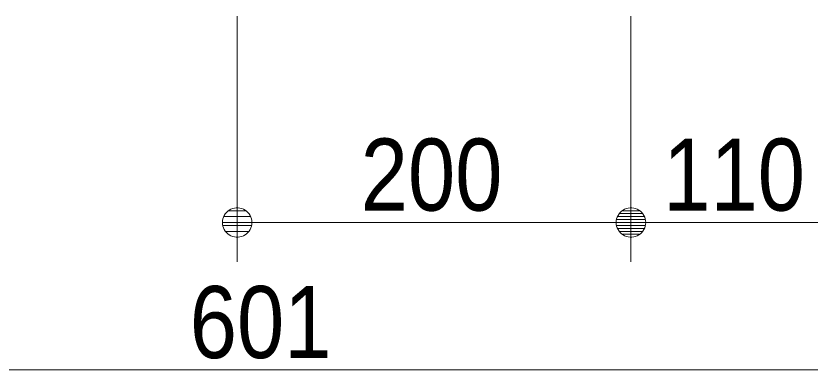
# Model space of a CAD drawing. Units: millimetres, scale not verified. Extents: x -6062 to 6062, y -3045 to 3045.
# Drawn here: x -5144.8 to -4737.5, y -2315 to -2135 of the extents above; entities that cross this region are included whole.
import ezdxf
from ezdxf.enums import TextEntityAlignment as Align

# ---------------------------------------------------------------- set-up
doc = ezdxf.new("R2010")
doc.units = ezdxf.units.MM
doc.header["$LTSCALE"] = 20
doc.layers.add('0-2_2寸法-1', color=7, linetype='Continuous', lineweight=9)
doc.layers.add('0-3_0', color=7, linetype='Continuous', lineweight=9)
doc.styles.add('ＭＳ Ｐゴシック', font='')
doc.styles.get('ＭＳ Ｐゴシック').set_extended_font_data('MS PGothic')

# ---------------------------------------------------------------- blocks, each defined once
blk = doc.blocks.new('_Dot')
at = {"layer": '0-3_0'}
for p, q in [((7.99, 6), (-7.99, 6)), ((-10, 0), (-20, 0)), ((9.78, 2), (-9.78, 2)), ((9.16, -3.98), (-9.16, -3.98)), ((6, -7.98), (-6, -7.98))]:
    blk.add_line(p, q, dxfattribs=at)
for points in [[(10, 0), (9.92, 1.25), (9.69, 2.49), (9.3, 3.68), (8.76, 4.82), (8.09, 5.88), (7.29, 6.85), (6.37, 7.71), (5.36, 8.44), (4.26, 9.05), (3.09, 9.51), (1.87, 9.82), (0.63, 9.98), (-0.63, 9.98), (-1.87, 9.82), (-3.09, 9.51), (-4.26, 9.05), (-5.36, 8.44), (-6.37, 7.71), (-7.29, 6.85), (-8.09, 5.88), (-8.76, 4.82), (-9.3, 3.68), (-9.69, 2.49), (-9.92, 1.25), (-10, 0), (0, 0)], [(-10, 0), (-9.92, -1.25), (-9.69, -2.49), (-9.3, -3.68), (-8.76, -4.82), (-8.09, -5.88), (-7.29, -6.85), (-6.37, -7.71), (-5.36, -8.44), (-4.26, -9.05), (-3.09, -9.51), (-1.87, -9.82), (-0.63, -9.98), (0.63, -9.98), (1.87, -9.82), (3.09, -9.51), (4.26, -9.05), (5.36, -8.44), (6.37, -7.71), (7.29, -6.85), (8.09, -5.88), (8.76, -4.82), (9.3, -3.68), (9.69, -2.49), (9.92, -1.25), (10, 0), (0, 0)]]:
    blk.add_lwpolyline(points, close=True, dxfattribs=at)

msp = doc.modelspace()

# ---------------------------------------------------------------- linework, layer by layer
at = {"layer": '0-2_2寸法-1'}
for p, q in [((-5032.5, -2135), (-5032.5, -2260)), ((-4832.5, -2135), (-4832.5, -2260)), ((-4832.5, -2135), (-4832.5, -2260)), ((-4847.51, -2240), (-5017.49, -2240)), ((-4817.49, -2240), (-4737.51, -2240)), ((-4737.51, -2315), (-5308.49, -2315))]:
    msp.add_line(p, q, dxfattribs=at)

# ---------------------------------------------------------------- block references
at = {"layer": '0-2_2寸法-1', "xscale": 0.7503418, "yscale": 0.7503418, "rotation": 180}
for p in [(-5032.5, -2240), (-4832.5, -2240)]:
    msp.add_blockref('_Dot', p, dxfattribs=at)
at = {"layer": '0-2_2寸法-1', "xscale": 0.7503418, "yscale": 0.7503418}
msp.add_blockref('_Dot', (-4832.5, -2240), dxfattribs=at)

# ---------------------------------------------------------------- texts
at = {"layer": '0-2_2寸法-1', "style": 'ＭＳ Ｐゴシック', "width": 0.9}
for s, p in [('200', (-4969.78, -2244.96)), ('110', (-4816.11, -2244.96)), ('601', (-5056.62, -2319.96))]:
    msp.add_text(s, height=36.66, dxfattribs=at).set_placement(p, align=Align.BOTTOM_LEFT)

doc.saveas('drawing.dxf')
